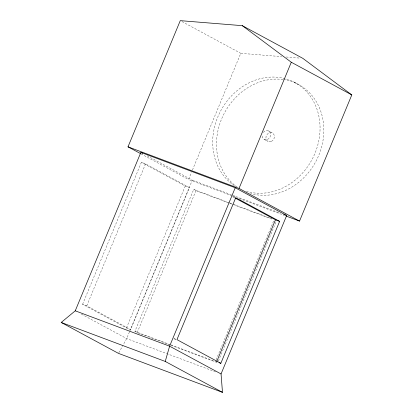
<?xml version="1.0" encoding="UTF-8"?>
<svg xmlns="http://www.w3.org/2000/svg" width="413" height="413" viewBox="0 0 413 413"><rect width="100%" height="100%" fill="white"/><g stroke="black" fill="none" stroke-linecap="round" stroke-linejoin="round"><path stroke-width="0.31" stroke-dasharray="2.06 1.55" d="M82.585 304.278L141.385 162.33L145.546 163.889L189.417 187.574L130.622 329.528L126.455 327.968L82.585 304.278L86.751 305.842L130.622 329.528M86.751 305.842L145.546 163.889M126.455 327.968L185.256 186.015L141.385 162.33M235.58 197.135L188.514 179.5L191.472 172.36M192.458 169.975L240.779 53.318L281.718 56.638M129.398 332.037L126.683 338.588L123.327 344.612M129.646 331.443L192.303 180.171L146.522 155.453M217.068 362.537L137.178 332.61L134.906 331.381L193.707 189.433L229.148 202.706M137.178 332.61L195.974 190.656L193.707 189.433M216.133 359.759L273.948 220.181M218.405 360.983L276.467 220.81M118.753 352.821L123.022 345.16M286.194 56.999L300.266 58.14M192.303 180.171L280.06 213.046M239.199 198.488L284.454 215.441M232.777 196.567L234.563 197.238M185.256 186.015L189.417 187.574M229.747 202.933L233.35 204.285M233.949 204.507L271.795 218.689M195.974 190.656L232.018 204.156M232.617 204.383L272.26 219.236M173.976 338.521L176.356 339.414M134.906 331.381L170.347 344.659M170.946 344.886L215.4 361.54M215.643 371.917L126.683 338.588L80.902 313.87M181.968 21.564L240.779 53.318M294.49 82.321L298.274 84.366M268.429 130.88L272.208 132.924M264.325 139.449L268.109 141.494M232.71 196.733L234.398 197.641M141.009 153.853L188.514 179.5M173.914 338.681L176.728 340.198M283.643 79.59A59.859 51.749 -61.6 0 1 321.231 148.277A59.859 51.749 -61.6 0 1 250.624 193.511M237.103 187.012A59.859 51.749 -61.6 0 1 221.879 118.309A59.859 51.749 -61.6 0 1 283.029 79.502M234.393 185.705A59.859 51.749 -61.6 0 1 240.944 87.695A59.859 51.749 -61.6 0 1 319.982 124.979A59.859 51.749 -61.6 0 1 246.246 191.296M263.298 132.403A4.755 4.109 -61.6 0 1 270.019 132.31A4.755 4.109 -61.6 0 1 267.567 139.408A4.755 4.109 -61.6 0 1 262.116 135.825M271.351 141.447A4.755 4.109 -61.6 0 0 273.107 133.513A4.755 4.109 -61.6 0 0 266.018 136.662A4.755 4.109 -61.6 0 0 271.351 141.447"/><path stroke-width="0.62" d="M222.488 392.35L165.241 361.442L169.614 346.177L235.234 187.755L140.869 152.397L75.249 310.819L61.201 322.46L118.448 353.373L222.488 392.35L221.053 373.946L286.668 215.524L235.234 187.755M140.446 153.548L128.004 146.832L180.269 20.65L242.312 25.673L302.822 58.347L351.799 94.918L299.533 221.094L286.261 216.123M299.533 221.094L239.024 188.426L291.289 62.244L242.312 25.673M216.66 361.762L275.461 219.809L234.961 197.946M220.826 363.321L279.622 221.368L235.751 197.682L176.95 339.636L220.826 363.321L219.04 362.655M128.004 146.832L239.024 188.426M283.664 214.399L286.668 215.524M275.461 219.809L279.622 221.368M75.249 310.819L169.614 346.177L221.053 373.946M61.201 322.46L165.241 361.442M291.289 62.244L351.799 94.918M140.869 152.397L142.562 153.316"/></g></svg>
